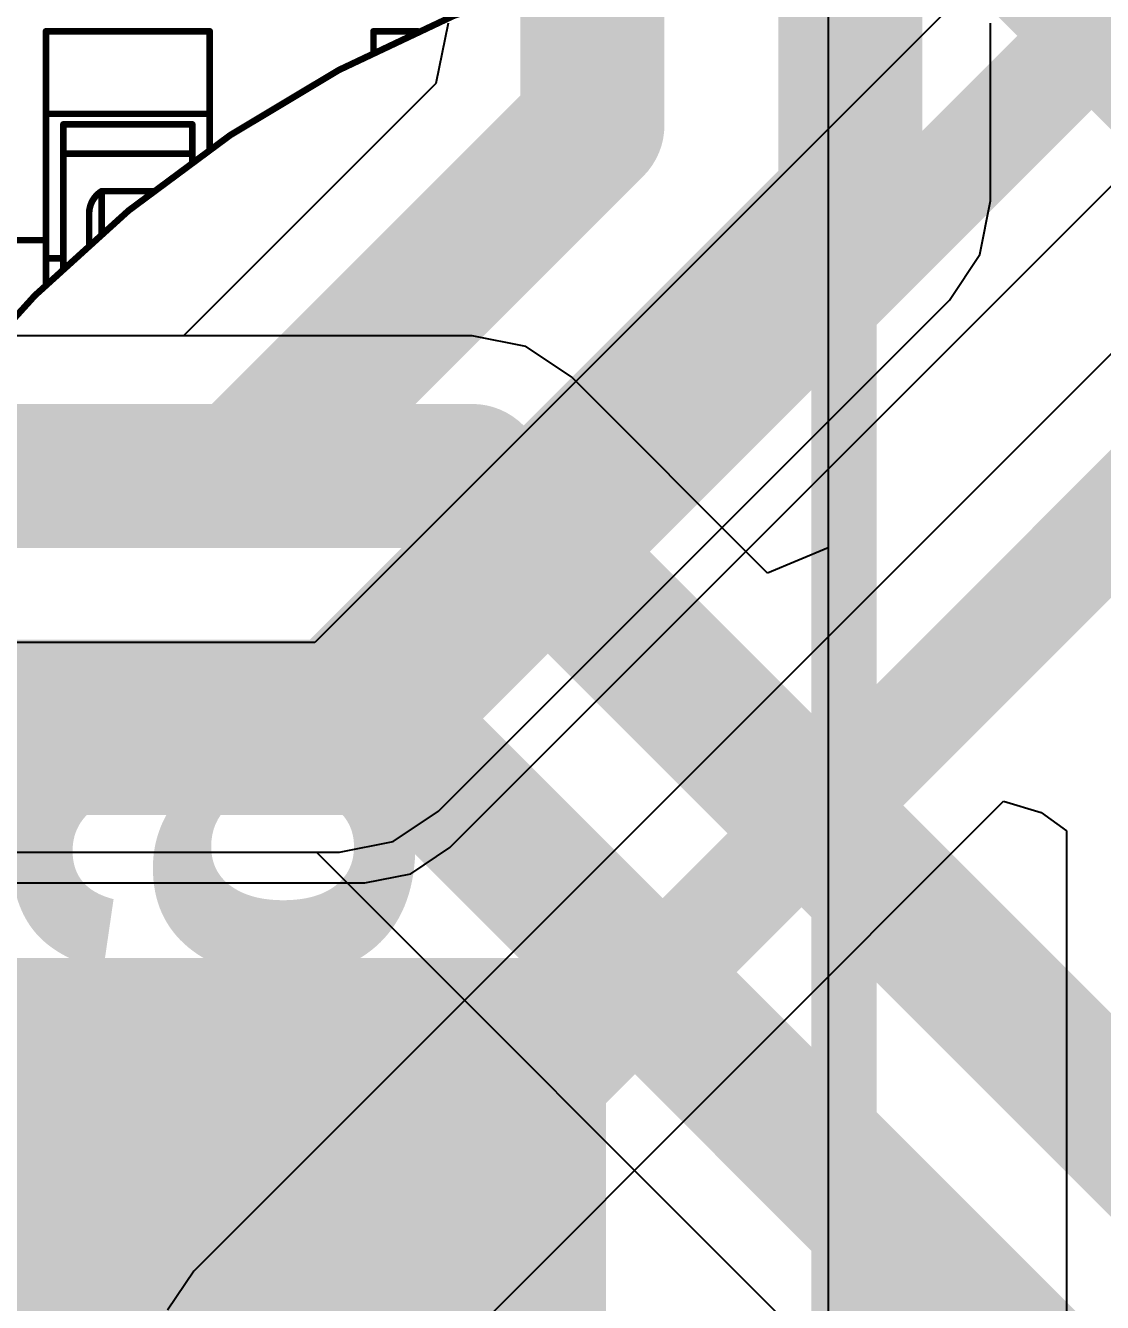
# Model space of a CAD drawing. Header units: inches. Extents: x -6 to 5433, y -4 to 5447.
# Drawn here: x 13.461 to 15.55, y 28.611 to 31.086 of the extents above; entities that cross this region are included whole.
import ezdxf

# ---------------------------------------------------------------- set-up
doc = ezdxf.new("R2010")
doc.units = ezdxf.units.IN
for name, color, linetype in [('Bottom Layer', 5, 'Continuous'), ('Bottom Overlay', 54, 'Continuous'), ('Mechanical 4', 56, 'Continuous'), ('Power', 76, 'Continuous'), ('Top Layer', 1, 'Continuous'), ('Top Paste', 8, 'Continuous'), ('Top Solder', 216, 'Continuous')]:
    doc.layers.add(name, color=color, linetype=linetype)
doc.styles.add('Arial_Bold', font='', dxfattribs={"height": 0.2})
doc.styles.get('Arial_Bold').set_extended_font_data('Arial', bold=True)

# ---------------------------------------------------------------- blocks, each defined once
blk = doc.blocks.new('BL_R8812AF1_B_18')
at = {"layer": 'Bottom Overlay'}
blk.add_lwpolyline([(13.5, -8.9, 0.127, 0.127, 0), (-13.5, -8.9, 0.127, 0.127, 0)], format="xyseb", dxfattribs=at)
blk = doc.blocks.new('QTH_030_01_L_D_A_K_TR_154')
at = {"layer": 'Top Layer'}
blk.add_hatch(color=1, dxfattribs=at).paths.add_polyline_path([(0.825, 0.32), (5.525, 0.32), (5.525, -0.32), (0.825, -0.32)])
at = {"layer": 'Top Paste'}
blk.add_hatch(color=8, dxfattribs=at).paths.add_polyline_path([(0.825, 0.32), (5.525, 0.32), (5.525, -0.32), (0.825, -0.32)])
at = {"layer": 'Top Solder'}
blk.add_hatch(color=216, dxfattribs=at).paths.add_polyline_path([(0.7234, 0.4216), (5.6266, 0.4216), (5.6266, -0.4216), (0.7234, -0.4216)])

msp = doc.modelspace()

# ---------------------------------------------------------------- linework, layer by layer
at = {"layer": 'Bottom Layer'}
for p, q in [((15.0175, 32.0337), (15.0175, 8.2488)), ((15.0175, 31.2457), (15.0175, 30.0734)), ((14.3275, 30.4848), (4.825, 30.4848)), ((14.4316, 30.4641), (14.3275, 30.4848)), ((14.5198, 30.4051), (14.4316, 30.4641)), ((14.9002, 30.0248), (14.5198, 30.4051)), ((15.0175, 30.0734), (14.9002, 30.0248)), ((4.825, 29.4837), (14.0255, 29.4837)), ((14.0255, 29.4837), (15.0175, 28.4917))]:
    msp.add_line(p, q, dxfattribs=at)
for points in [[(15.0938, 31.554, 0.2794, 0.2794, 0), (16.5156, 30.1322, 0.2794, 0.2794, 0)], [(4.5545, 30.2128, 0.2794, 0.2794, 0), (14.3275, 30.2128, 0.2794, 0.2794, 0)], [(14.3275, 30.2128, 0.2794, 0.2794, 0), (18.4008, 26.1395, 0.2794, 0.2794, 0)], [(4.5545, 29.7556, 0.2794, 0.2794, 0), (14.1382, 29.7556, 0.2794, 0.2794, 0)], [(14.1382, 29.7556, 0.2794, 0.2794, 0), (16.7325, 27.1613, 0.2794, 0.2794, 0)]]:
    msp.add_lwpolyline(points, format="xyseb", dxfattribs=at)
for points in [[(14.2577, 30.2128, 0.1397, 0.1397, 1), (14.3974, 30.2128, 0.1397, 0.1397, 1)], [(14.2577, 30.2128, 0.1397, 0.1397, 1), (14.3974, 30.2128, 0.1397, 0.1397, 1)], [(14.0683, 29.7556, 0.1397, 0.1397, 1), (14.208, 29.7556, 0.1397, 0.1397, 1)], [(14.0683, 29.7556, 0.1397, 0.1397, 1), (14.208, 29.7556, 0.1397, 0.1397, 1)]]:
    msp.add_lwpolyline(points, format="xyseb", close=True, dxfattribs=at)
at = {"layer": 'Mechanical 4'}
for points in [[(17.7474, 28.7949, 0.0127, 0.0127, 1), (12.7474, 28.7949, 0.0127, 0.0127, 1)], [(13.498, 31.0749, 0.00635, 0.00635, 1), (13.5043, 31.0749, 0.00635, 0.00635, 1)], [(13.498, 31.0749, 0.00635, 0.00635, 1), (13.5043, 31.0749, 0.00635, 0.00635, 1)], [(13.8155, 31.0749, 0.00635, 0.00635, 1), (13.8218, 31.0749, 0.00635, 0.00635, 1)], [(13.8155, 31.0749, 0.00635, 0.00635, 1), (13.8218, 31.0749, 0.00635, 0.00635, 1)], [(14.133, 31.0749, 0.00635, 0.00635, 1), (14.1393, 31.0749, 0.00635, 0.00635, 1)], [(14.133, 31.0749, 0.00635, 0.00635, 1), (14.1393, 31.0749, 0.00635, 0.00635, 1)], [(14.2188, 31.0749, 0.00635, 0.00635, 1), (14.2251, 31.0749, 0.00635, 0.00635, 1)], [(14.133, 31.0344, 0.00635, 0.00635, 1), (14.1393, 31.0344, 0.00635, 0.00635, 1)], [(13.498, 30.9149, 0.00635, 0.00635, 1), (13.5043, 30.9149, 0.00635, 0.00635, 1)], [(13.8155, 30.9149, 0.00635, 0.00635, 1), (13.8218, 30.9149, 0.00635, 0.00635, 1)], [(13.5317, 30.8944, 0.00635, 0.00635, 1), (13.5381, 30.8944, 0.00635, 0.00635, 1)], [(13.5317, 30.8944, 0.00635, 0.00635, 1), (13.5381, 30.8944, 0.00635, 0.00635, 1)], [(13.7817, 30.8944, 0.00635, 0.00635, 1), (13.7881, 30.8944, 0.00635, 0.00635, 1)], [(13.7817, 30.8944, 0.00635, 0.00635, 1), (13.7881, 30.8944, 0.00635, 0.00635, 1)], [(13.5317, 30.8377, 0.00635, 0.00635, 1), (13.5381, 30.8377, 0.00635, 0.00635, 1)], [(13.7817, 30.8377, 0.00635, 0.00635, 1), (13.7881, 30.8377, 0.00635, 0.00635, 1)], [(13.8155, 30.8465, 0.00635, 0.00635, 1), (13.8218, 30.8465, 0.00635, 0.00635, 1)], [(13.7817, 30.8225, 0.00635, 0.00635, 1), (13.7881, 30.8225, 0.00635, 0.00635, 1)], [(13.6057, 30.7649, 0.00635, 0.00635, 1), (13.6121, 30.7649, 0.00635, 0.00635, 1)], [(13.6057, 30.7649, 0.00635, 0.00635, 1), (13.6121, 30.7649, 0.00635, 0.00635, 1)], [(13.6057, 30.7649, 0.00635, 0.00635, 1), (13.6121, 30.7649, 0.00635, 0.00635, 1)], [(13.705, 30.7649, 0.00635, 0.00635, 1), (13.7114, 30.7649, 0.00635, 0.00635, 1)], [(13.5817, 30.7237, 0.00635, 0.00635, 1), (13.5881, 30.7237, 0.00635, 0.00635, 1)], [(13.5817, 30.7237, 0.00635, 0.00635, 1), (13.5881, 30.7237, 0.00635, 0.00635, 1)], [(13.498, 30.6699, 0.00635, 0.00635, 1), (13.5043, 30.6699, 0.00635, 0.00635, 1)], [(13.5817, 30.6621, 0.00635, 0.00635, 1), (13.5881, 30.6621, 0.00635, 0.00635, 1)], [(13.6057, 30.6832, 0.00635, 0.00635, 1), (13.6121, 30.6832, 0.00635, 0.00635, 1)], [(13.498, 30.6349, 0.00635, 0.00635, 1), (13.5043, 30.6349, 0.00635, 0.00635, 1)], [(13.5317, 30.6349, 0.00635, 0.00635, 1), (13.5381, 30.6349, 0.00635, 0.00635, 1)], [(13.5317, 30.6163, 0.00635, 0.00635, 1), (13.5381, 30.6163, 0.00635, 0.00635, 1)], [(13.498, 30.584, 0.00635, 0.00635, 1), (13.5043, 30.584, 0.00635, 0.00635, 1)]]:
    msp.add_lwpolyline(points, format="xyseb", close=True, dxfattribs=at)
for points in [[(13.5012, 30.584, 0.0127, 0.0127, 0), (13.5012, 31.0749, 0.0127, 0.0127, 0)], [(13.5012, 31.0749, 0.0127, 0.0127, 0), (13.8187, 31.0749, 0.0127, 0.0127, 0)], [(13.8187, 30.8465, 0.0127, 0.0127, 0), (13.8187, 31.0749, 0.0127, 0.0127, 0)], [(14.1362, 31.0749, 0.0127, 0.0127, 0), (14.2219, 31.0749, 0.0127, 0.0127, 0)], [(14.1362, 31.0344, 0.0127, 0.0127, 0), (14.1362, 31.0749, 0.0127, 0.0127, 0)], [(13.5012, 30.9149, 0.0127, 0.0127, 0), (13.8187, 30.9149, 0.0127, 0.0127, 0)], [(13.5349, 30.8944, 0.0127, 0.0127, 0), (13.7849, 30.8944, 0.0127, 0.0127, 0)], [(13.5349, 30.6163, 0.0127, 0.0127, 0), (13.5349, 30.8944, 0.0127, 0.0127, 0)], [(13.7849, 30.8225, 0.0127, 0.0127, 0), (13.7849, 30.8944, 0.0127, 0.0127, 0)], [(13.5349, 30.8377, 0.0127, 0.0127, 0), (13.7849, 30.8377, 0.0127, 0.0127, 0)], [(13.5849, 30.7237, 0.0127, 0.0127, -0.247377), (13.6089, 30.7649, 0.0127, 0.0127, 0)], [(13.6089, 30.7649, 0.0127, 0.0127, 0), (13.7082, 30.7649, 0.0127, 0.0127, 0)], [(13.6089, 30.6832, 0.0127, 0.0127, 0), (13.6089, 30.7649, 0.0127, 0.0127, 0)], [(13.5849, 30.6621, 0.0127, 0.0127, 0), (13.5849, 30.7237, 0.0127, 0.0127, 0)], [(13.1837, 30.6699, 0.0127, 0.0127, 0), (13.5012, 30.6699, 0.0127, 0.0127, 0)], [(13.5012, 30.6349, 0.0127, 0.0127, 0), (13.5349, 30.6349, 0.0127, 0.0127, 0)], [(17.7474, 28.7949, 0.0127, 0.0127, -1), (12.7474, 28.7949, 0.0127, 0.0127, 0)]]:
    msp.add_lwpolyline(points, format="xyseb", dxfattribs=at)
at = {"layer": 'Power'}
for p, q in [((18.0413, 33.909), (14.0227, 29.8904)), ((14.2841, 29.4925), (18.3027, 33.5111)), ((18.1585, 33.0423), (13.7875, 28.6713)), ((14.0227, 29.8904), (6.8604, 29.8904)), ((14.1854, 28.4099), (15.3578, 29.5824)), ((15.3578, 29.5824), (15.4307, 29.5605)), ((15.4307, 29.5605), (15.48, 29.525)), ((15.48, 29.525), (15.48, 21.8477)), ((14.2085, 29.442), (14.2841, 29.4925)), ((14.1193, 29.4243), (14.2085, 29.442)), ((12.1414, 29.4243), (14.1193, 29.4243)), ((13.7875, 28.6713), (13.7369, 28.5957))]:
    msp.add_line(p, q, dxfattribs=at)
for points in [[(14.1193, 29.6573, 0.2032, 0.2032, 0), (18.2061, 33.7442, 0.2032, 0.2032, 0)], [(13.9523, 28.5065, 0.2032, 0.2032, 0), (18.3233, 32.8775, 0.2032, 0.2032, 0)], [(6.8604, 29.6573, 0.2032, 0.2032, 0), (14.1193, 29.6573, 0.2032, 0.2032, 0)]]:
    msp.add_lwpolyline(points, format="xyseb", dxfattribs=at)
msp.add_lwpolyline([(14.0685, 29.6573, 0.1016, 0.1016, 1), (14.1701, 29.6573, 0.1016, 0.1016, 1)], format="xyseb", close=True, dxfattribs=at)
msp.add_lwpolyline([(14.0685, 29.6573, 0.1016, 0.1016, 1), (14.1701, 29.6573, 0.1016, 0.1016, 1)], format="xyseb", close=True, dxfattribs=at)
at = {"layer": 'Top Layer'}
for p, q in [((14.2811, 31.0907), (14.257, 30.9737)), ((15.3325, 30.7462), (15.3325, 31.0907)), ((14.257, 30.9737), (13.768, 30.4848)), ((15.3118, 30.6422), (15.3325, 30.7462)), ((15.3325, 30.7462), (15.3325, 30.7462)), ((15.2529, 30.5539), (15.3118, 30.6422)), ((14.2623, 29.5634), (15.2529, 30.5539)), ((15.2529, 30.5539), (15.2529, 30.5539)), ((13.768, 30.4848), (4.825, 30.4848)), ((14.1741, 29.5044), (14.2623, 29.5634)), ((14.07, 29.4837), (14.1741, 29.5044)), ((4.825, 29.4837), (14.07, 29.4837))]:
    msp.add_line(p, q, dxfattribs=at)
for points in [[(14.5606, 30.8928, 0.2794, 0.2794, 0), (14.5606, 31.9427, 0.2794, 0.2794, 0)], [(15.0606, 30.7462, 0.2794, 0.2794, 0), (15.0606, 31.9427, 0.2794, 0.2794, 0)], [(13.8806, 30.2128, 0.2794, 0.2794, 0), (14.5606, 30.8928, 0.2794, 0.2794, 0)], [(14.07, 29.7556, 0.2794, 0.2794, 0), (15.0606, 30.7462, 0.2794, 0.2794, 0)], [(4.5545, 30.2128, 0.2794, 0.2794, 0), (13.8806, 30.2128, 0.2794, 0.2794, 0)], [(4.5545, 29.7556, 0.2794, 0.2794, 0), (14.07, 29.7556, 0.2794, 0.2794, 0)]]:
    msp.add_lwpolyline(points, format="xyseb", dxfattribs=at)
for points in [[(14.4907, 30.8928, 0.1397, 0.1397, 1), (14.6304, 30.8928, 0.1397, 0.1397, 1)], [(14.4907, 30.8928, 0.1397, 0.1397, 1), (14.6304, 30.8928, 0.1397, 0.1397, 1)], [(14.9907, 30.7462, 0.1397, 0.1397, 1), (15.1304, 30.7462, 0.1397, 0.1397, 1)], [(14.9907, 30.7462, 0.1397, 0.1397, 1), (15.1304, 30.7462, 0.1397, 0.1397, 1)], [(13.8108, 30.2128, 0.1397, 0.1397, 1), (13.9505, 30.2128, 0.1397, 0.1397, 1)], [(13.8108, 30.2128, 0.1397, 0.1397, 1), (13.9505, 30.2128, 0.1397, 0.1397, 1)], [(14.0002, 29.7556, 0.1397, 0.1397, 1), (14.1399, 29.7556, 0.1397, 0.1397, 1)], [(14.0002, 29.7556, 0.1397, 0.1397, 1), (14.1399, 29.7556, 0.1397, 0.1397, 1)]]:
    msp.add_lwpolyline(points, format="xyseb", close=True, dxfattribs=at)

# ---------------------------------------------------------------- block references
for name, p, rotation in [('BL_R8812AF1_B_18', (23.9484, 19.6337), 270), ('QTH_030_01_L_D_A_K_TR_154', (15.3106, 28.8567), 180)]:
    msp.add_blockref(name, p, dxfattribs=dict(rotation=rotation))

# ---------------------------------------------------------------- texts
at = {"layer": 'Bottom Overlay', "style": 'Arial_Bold', "text_generation_flag": 2}
msp.add_text('J3_49', height=0.762, rotation=270, dxfattribs=at).set_placement((13.444, 26.8377))

doc.saveas('drawing.dxf')
